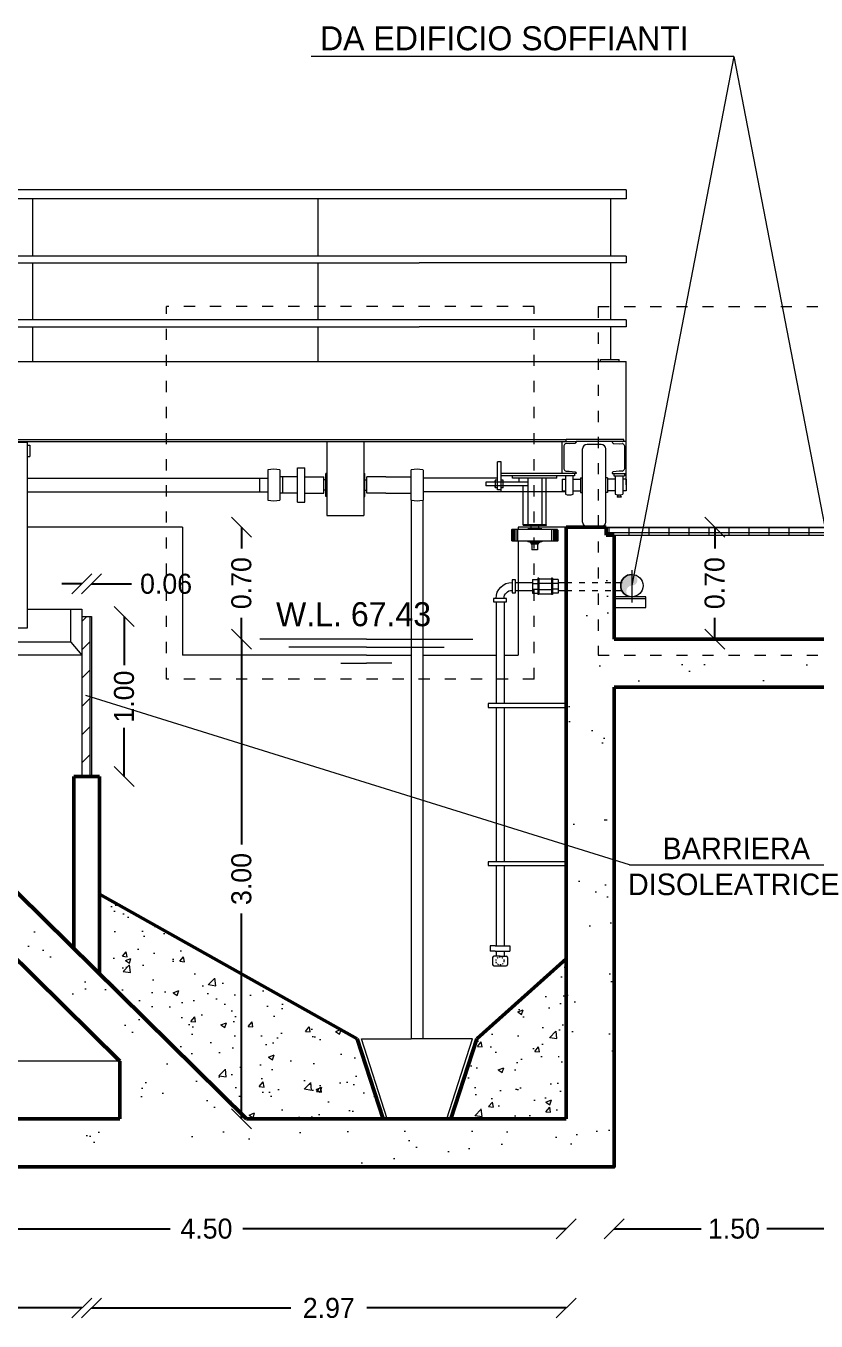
# Model space of a CAD drawing. Extents: x -2884 to -859, y 3232 to 5149.
# Drawn here: x -1382.2 to -1283.3, y 4513.1 to 4675.1 of the extents above; entities that cross this region are included whole.
import ezdxf
from ezdxf.enums import TextEntityAlignment as Align

# ---------------------------------------------------------------- set-up
doc = ezdxf.new("R2010")
doc.units = 0
doc.header["$MEASUREMENT"] = 0
doc.linetypes.add('DGN Style 2', pattern=[442.02713, 265.216278, -176.810852])
doc.linetypes.add('DGN Style 5', pattern=[326.356891, 139.867239, -186.489652])
doc.layers.get('0').update_dxf_attribs({"linetype": 'CONTINUOUS', "lineweight": 15})
doc.layers.get('DEFPOINTS').update_dxf_attribs({"linetype": 'CONTINUOUS', "lineweight": 15})
for name, color, linetype, lineweight in [('Carroponte', 7, 'CONTINUOUS', 15), ('Muratura', 7, 'CONTINUOUS', 15), ('Paratoie', 7, 'CONTINUOUS', 15), ('Quote e scritte', 252, 'CONTINUOUS', 15), ('Tubazioni', 130, 'CONTINUOUS', 15), ('Tubazioni nascoste', 4, 'DGN Style 2', 15)]:
    doc.layers.add(name, color=color, linetype=linetype, lineweight=lineweight)
doc.layers.add('Level 1', color=7, linetype='CONTINUOUS')
doc.styles.add('Style-ENGINEERING', font='ENGINEERING.shx')
doc.dimstyles.new('SASA$0', dxfattribs={"dimtxt": 0.1, "dimasz": 0.1, "dimexe": 0.18, "dimexo": 0.0625, "dimgap": 0.1, "dimtad": 0, "dimzin": 0, "dimdsep": 46, "dimtxsty": 'Standard', "dimblk1": 'OBLIQUE', "dimblk2": 'OBLIQUE', "dimsah": 1, "dimcen": 0.09, "dimse1": 1, "dimse2": 1, "dimadec": 0, "dimazin": 0, "dimtfac": 1, "dimtdec": 4, "dimtofl": 0, "dimtmove": 0, "dimatfit": 3, "dimldrblk": 'OBLIQUE', "dimfxl": 1, "dimtolj": 1, "dimtzin": 0, "dimarcsym": 0})

# ---------------------------------------------------------------- blocks, each defined once
blk = doc.blocks.new('O1')
at = {"layer": 'Level 1', "linetype": 'Continuous', "lineweight": 0, "extrusion": (0, 0, -1)}
blk.add_hatch(color=7, dxfattribs=at).paths.add_polyline_path([(0, -5, 1), (0, 0, -1), (0, 5, -1)])
at = {"layer": 'Level 1', "color": 7, "linetype": 'Continuous', "lineweight": 0}
blk.add_arc((0, 0), 5, 90, 270, dxfattribs=at)
blk = doc.blocks.new('_OBLIQUE')
at = {"color": 0, "linetype": 'ByBlock'}
blk.add_line((-0.5, -0.5), (0.5, 0.5), dxfattribs=at)
blk = doc.blocks.new('*D51')
at = {"layer": 'DEFPOINTS', "color": 0, "linetype": 'Continuous', "transparency": 16777216}
for p in [(-1274.19, 4598.37), (-1355.25, 4538.37), (-1271.57, 4538.37)]:
    blk.add_point(p, dxfattribs=at)
at = {"layer": 'Quote e scritte', "color": 0, "linetype": 'Continuous', "lineweight": -2, "transparency": 16777216}
for p, q in [((-1355.25, 4598.37), (-1355.25, 4572.7)), ((-1355.25, 4538.37), (-1355.25, 4564.04))]:
    blk.add_line(p, q, dxfattribs=at)
at = {"layer": 'Quote e scritte', "color": 0, "linetype": 'Continuous', "lineweight": -2, "transparency": 16777216, "xscale": 2.5, "yscale": 2.5, "zscale": 2.5}
for p, rotation in [((-1355.25, 4598.37), 90), ((-1355.25, 4538.37), 270)]:
    blk.add_blockref('_OBLIQUE', p, dxfattribs=dict(at, rotation=rotation))
at = {"layer": 'Quote e scritte', "color": 0, "linetype": 'Continuous', "transparency": 16777216, "insert": (-1355.25, 4568.37), "char_height": 2.5, "attachment_point": 5, "rotation": 90}
blk.add_mtext('\\A1;3.00', dxfattribs=at)
blk = doc.blocks.new('*D52')
at = {"layer": 'DEFPOINTS', "color": 0, "linetype": 'Continuous', "transparency": 16777216}
for p in [(-1355.25, 4612.37), (-1299.19, 4612.37), (-1300.86, 4598.37)]:
    blk.add_point(p, dxfattribs=at)
at = {"layer": 'Quote e scritte', "color": 0, "linetype": 'Continuous', "lineweight": -2, "transparency": 16777216}
for p, q in [((-1355.25, 4612.37), (-1355.25, 4609.7)), ((-1355.25, 4598.37), (-1355.25, 4601.04))]:
    blk.add_line(p, q, dxfattribs=at)
at = {"layer": 'Quote e scritte', "color": 0, "linetype": 'Continuous', "lineweight": -2, "transparency": 16777216, "xscale": 2.5, "yscale": 2.5, "zscale": 2.5}
for p, rotation in [((-1355.25, 4612.37), 90), ((-1355.25, 4598.37), 270)]:
    blk.add_blockref('_OBLIQUE', p, dxfattribs=dict(at, rotation=rotation))
at = {"layer": 'Quote e scritte', "color": 0, "linetype": 'Continuous', "transparency": 16777216, "insert": (-1355.25, 4605.37), "char_height": 2.5, "attachment_point": 5, "rotation": 90}
blk.add_mtext('\\A1;0.70', dxfattribs=at)
blk = doc.blocks.new('*D53')
at = {"layer": 'DEFPOINTS', "color": 0, "linetype": 'Continuous', "transparency": 16777216}
for p in [(-1374.01, 4601.18), (-1374.01, 4581.18), (-1369.93, 4581.18)]:
    blk.add_point(p, dxfattribs=at)
at = {"layer": 'Quote e scritte', "color": 0, "linetype": 'Continuous', "lineweight": -2, "transparency": 16777216}
for p, q in [((-1369.93, 4601.18), (-1369.93, 4595.1)), ((-1369.93, 4581.18), (-1369.93, 4587.27))]:
    blk.add_line(p, q, dxfattribs=at)
at = {"layer": 'Quote e scritte', "color": 0, "linetype": 'Continuous', "lineweight": -2, "transparency": 16777216, "xscale": 2.5, "yscale": 2.5, "zscale": 2.5}
for p, rotation in [((-1369.93, 4601.18), 90), ((-1369.93, 4581.18), 270)]:
    blk.add_blockref('_OBLIQUE', p, dxfattribs=dict(at, rotation=rotation))
at = {"layer": 'Quote e scritte', "color": 0, "linetype": 'Continuous', "transparency": 16777216, "insert": (-1369.93, 4591.18), "char_height": 2.5, "attachment_point": 5, "rotation": 90}
blk.add_mtext('\\A1;1.00', dxfattribs=at)
blk = doc.blocks.new('*D54')
at = {"layer": 'DEFPOINTS', "color": 0, "linetype": 'Continuous', "transparency": 16777216}
for p in [(-1404.63, 4612.37), (-1314.63, 4612.37), (-1314.63, 4524.63)]:
    blk.add_point(p, dxfattribs=at)
at = {"layer": 'Quote e scritte', "color": 0, "linetype": 'Continuous', "lineweight": -2, "transparency": 16777216}
for p, q in [((-1404.63, 4524.63), (-1364.17, 4524.63)), ((-1314.63, 4524.63), (-1355.08, 4524.63))]:
    blk.add_line(p, q, dxfattribs=at)
at = {"layer": 'Quote e scritte', "color": 0, "linetype": 'Continuous', "lineweight": -2, "transparency": 16777216, "xscale": 2.5, "yscale": 2.5, "zscale": 2.5, "rotation": 180}
blk.add_blockref('_OBLIQUE', (-1404.63, 4524.63), dxfattribs=at)
at = {"layer": 'Quote e scritte', "color": 0, "linetype": 'Continuous', "lineweight": -2, "transparency": 16777216, "xscale": 2.5, "yscale": 2.5, "zscale": 2.5}
blk.add_blockref('_OBLIQUE', (-1314.63, 4524.63), dxfattribs=at)
at = {"layer": 'Quote e scritte', "color": 0, "linetype": 'Continuous', "transparency": 16777216, "insert": (-1359.63, 4524.63), "char_height": 2.5, "attachment_point": 5}
blk.add_mtext('\\A1;4.50', dxfattribs=at)
blk = doc.blocks.new('*D55')
at = {"layer": 'DEFPOINTS', "color": 0, "linetype": 'Continuous', "transparency": 16777216}
for p in [(-1374.01, 4601.18), (-1314.63, 4598.37), (-1314.63, 4514.72)]:
    blk.add_point(p, dxfattribs=at)
at = {"layer": 'Quote e scritte', "color": 0, "linetype": 'Continuous', "lineweight": -2, "transparency": 16777216}
for p, q in [((-1374.01, 4514.72), (-1349.07, 4514.72)), ((-1314.63, 4514.72), (-1339.57, 4514.72))]:
    blk.add_line(p, q, dxfattribs=at)
at = {"layer": 'Quote e scritte', "color": 0, "linetype": 'Continuous', "lineweight": -2, "transparency": 16777216, "xscale": 2.5, "yscale": 2.5, "zscale": 2.5, "rotation": 180}
blk.add_blockref('_OBLIQUE', (-1374.01, 4514.72), dxfattribs=at)
at = {"layer": 'Quote e scritte', "color": 0, "linetype": 'Continuous', "lineweight": -2, "transparency": 16777216, "xscale": 2.5, "yscale": 2.5, "zscale": 2.5}
blk.add_blockref('_OBLIQUE', (-1314.63, 4514.72), dxfattribs=at)
at = {"layer": 'Quote e scritte', "color": 0, "linetype": 'Continuous', "transparency": 16777216, "insert": (-1344.32, 4514.72), "char_height": 2.5, "attachment_point": 5}
blk.add_mtext('\\A1;2.97', dxfattribs=at)
blk = doc.blocks.new('*D56')
at = {"layer": 'DEFPOINTS', "color": 0, "linetype": 'Continuous', "transparency": 16777216}
for p in [(-1375.21, 4601.18), (-1404.63, 4598.37), (-1404.63, 4514.72)]:
    blk.add_point(p, dxfattribs=at)
at = {"layer": 'Quote e scritte', "color": 0, "linetype": 'Continuous', "lineweight": -2, "transparency": 16777216}
for p, q in [((-1404.63, 4514.72), (-1394.25, 4514.72)), ((-1375.21, 4514.72), (-1385.59, 4514.72))]:
    blk.add_line(p, q, dxfattribs=at)
at = {"layer": 'Quote e scritte', "color": 0, "linetype": 'Continuous', "lineweight": -2, "transparency": 16777216, "xscale": 2.5, "yscale": 2.5, "zscale": 2.5, "rotation": 180}
blk.add_blockref('_OBLIQUE', (-1404.63, 4514.72), dxfattribs=at)
at = {"layer": 'Quote e scritte', "color": 0, "linetype": 'Continuous', "lineweight": -2, "transparency": 16777216, "xscale": 2.5, "yscale": 2.5, "zscale": 2.5}
blk.add_blockref('_OBLIQUE', (-1375.21, 4514.72), dxfattribs=at)
at = {"layer": 'Quote e scritte', "color": 0, "linetype": 'Continuous', "transparency": 16777216, "insert": (-1389.92, 4514.72), "char_height": 2.5, "attachment_point": 5}
blk.add_mtext('\\A1;1.47', dxfattribs=at)
blk = doc.blocks.new('*D57')
at = {"layer": 'DEFPOINTS', "color": 0, "linetype": 'Continuous', "transparency": 16777216}
for p in [(-1374.01, 4605.28), (-1375.21, 4601.18), (-1374.01, 4601.18)]:
    blk.add_point(p, dxfattribs=at)
at = {"layer": 'Quote e scritte', "color": 0, "linetype": 'Continuous', "lineweight": -2, "transparency": 16777216}
for p, q in [((-1375.21, 4605.28), (-1377.71, 4605.28)), ((-1374.01, 4605.28), (-1369.01, 4605.28))]:
    blk.add_line(p, q, dxfattribs=at)
at = {"layer": 'Quote e scritte', "color": 0, "linetype": 'Continuous', "lineweight": -2, "transparency": 16777216, "xscale": 2.5, "yscale": 2.5, "zscale": 2.5}
blk.add_blockref('_OBLIQUE', (-1375.21, 4605.28), dxfattribs=at)
at = {"layer": 'Quote e scritte', "color": 0, "linetype": 'Continuous', "lineweight": -2, "transparency": 16777216, "xscale": 2.5, "yscale": 2.5, "zscale": 2.5, "rotation": 180}
blk.add_blockref('_OBLIQUE', (-1374.01, 4605.28), dxfattribs=at)
at = {"layer": 'Quote e scritte', "color": 0, "linetype": 'Continuous', "transparency": 16777216, "insert": (-1364.68, 4605.28), "char_height": 2.5, "attachment_point": 5}
blk.add_mtext('\\A1;0.06', dxfattribs=at)
blk = doc.blocks.new('*D58')
at = {"layer": 'DEFPOINTS', "color": 0, "linetype": 'Continuous', "transparency": 16777216}
for p in [(-1309.63, 4612.37), (-1308.63, 4598.37), (-1296.04, 4598.37)]:
    blk.add_point(p, dxfattribs=at)
at = {"layer": 'Quote e scritte', "color": 0, "linetype": 'Continuous', "lineweight": -2, "transparency": 16777216}
for p, q in [((-1296.04, 4612.37), (-1296.04, 4609.7)), ((-1296.04, 4598.37), (-1296.04, 4601.04))]:
    blk.add_line(p, q, dxfattribs=at)
at = {"layer": 'Quote e scritte', "color": 0, "linetype": 'Continuous', "lineweight": -2, "transparency": 16777216, "xscale": 2.5, "yscale": 2.5, "zscale": 2.5}
for p, rotation in [((-1296.04, 4612.37), 90), ((-1296.04, 4598.37), 270)]:
    blk.add_blockref('_OBLIQUE', p, dxfattribs=dict(at, rotation=rotation))
at = {"layer": 'Quote e scritte', "color": 0, "linetype": 'Continuous', "transparency": 16777216, "insert": (-1296.04, 4605.37), "char_height": 2.5, "attachment_point": 5, "rotation": 90}
blk.add_mtext('\\A1;0.70', dxfattribs=at)
blk = doc.blocks.new('*D60')
at = {"layer": 'DEFPOINTS', "color": 0, "linetype": 'Continuous', "transparency": 16777216}
for p in [(-1308.63, 4532.37), (-1278.63, 4532.37), (-1278.63, 4524.63)]:
    blk.add_point(p, dxfattribs=at)
at = {"layer": 'Quote e scritte', "color": 0, "linetype": 'Continuous', "lineweight": -2, "transparency": 16777216}
for p, q in [((-1308.63, 4524.63), (-1297.75, 4524.63)), ((-1278.63, 4524.63), (-1289.5, 4524.63))]:
    blk.add_line(p, q, dxfattribs=at)
at = {"layer": 'Quote e scritte', "color": 0, "linetype": 'Continuous', "lineweight": -2, "transparency": 16777216, "xscale": 2.5, "yscale": 2.5, "zscale": 2.5, "rotation": 180}
blk.add_blockref('_OBLIQUE', (-1308.63, 4524.63), dxfattribs=at)
at = {"layer": 'Quote e scritte', "color": 0, "linetype": 'Continuous', "lineweight": -2, "transparency": 16777216, "xscale": 2.5, "yscale": 2.5, "zscale": 2.5}
blk.add_blockref('_OBLIQUE', (-1278.63, 4524.63), dxfattribs=at)
at = {"layer": 'Quote e scritte', "color": 0, "linetype": 'Continuous', "transparency": 16777216, "insert": (-1293.63, 4524.63), "char_height": 2.5, "attachment_point": 5}
blk.add_mtext('\\A1;1.50', dxfattribs=at)

msp = doc.modelspace()

# ---------------------------------------------------------------- hatches: boundary and pattern name
at = {"layer": 'Muratura', "linetype": 'Continuous'}
h = msp.add_hatch(dxfattribs=at)
h.set_pattern_fill('AR-SAND', color=256, scale=5)
h.set_pattern_definition([(37.5, (36063.271, -61110.163), (-0.3149668, 9.63411885), [0, -7.6, 0, -8.5, 0, -8.125]), (7.5, (36063.271, -61110.163), (8.8488835, 14.1107303), [0, -4.1, 0, -6.85, 0, -2.625]), (327.5, (36057.121, -61110.163), (15.5707093, 0.0282953), [0, -2.5, 0, -9, 0, -11.75]), (317.5, (36057.121, -61110.163), (15.030633, 4.3883778), [0, -1.25, 0, -5.9, 0, -6.75])])
h.paths.add_polyline_path([(-1410.625, 4606.369), (-1410.625, 4598.369), (-1410.625, 4585.191), (-1410.625, 4532.369), (-1357.087, 4532.369), (-1308.625, 4532.369), (-1308.625, 4592.369), (-1293.728, 4592.369), (-1278.625, 4592.369), (-1278.625, 4532.369), (-1230.164, 4532.369), (-1176.625, 4532.369), (-1176.625, 4585.191), (-1176.625, 4598.369), (-1176.625, 4606.369), (-1146.625, 4606.369), (-1146.625, 4612.369), (-1182.625, 4612.369), (-1182.625, 4598.369), (-1182.625, 4587.7), (-1232.625, 4538.369), (-1272.625, 4538.369), (-1272.625, 4598.369), (-1272.625, 4604.369), (-1278.625, 4604.369), (-1278.625, 4598.369), (-1293.728, 4598.369), (-1308.625, 4598.369), (-1308.625, 4604.369), (-1314.625, 4604.369), (-1314.625, 4598.369), (-1314.625, 4538.369), (-1354.625, 4538.369), (-1404.625, 4587.7), (-1404.625, 4598.369), (-1404.625, 4612.369), (-1440.625, 4612.369), (-1440.625, 4606.369)])
h.paths.add_polyline_path([(-1404.625, 4579.271), (-1370.485, 4545.587), (-1370.485, 4538.369), (-1404.625, 4538.369)], flags=16)
h.paths.add_polyline_path([(-1216.766, 4545.587), (-1182.625, 4579.271), (-1182.625, 4538.369), (-1216.766, 4538.369)], flags=16)
h.paths.add_polyline_path([(-1314.625, 4605.569), (-1308.625, 4605.569), (-1308.625, 4611.369), (-1309.625, 4611.369), (-1309.625, 4612.369), (-1314.625, 4612.369)], flags=17)
h.paths.add_polyline_path([(-1272.625, 4612.369), (-1278.625, 4612.369), (-1278.625, 4605.569), (-1272.625, 4605.569)], flags=17)
h = msp.add_hatch(dxfattribs=at)
h.set_pattern_fill('GRATE', color=256, scale=20)
h.set_pattern_definition([(0, (36063.2713, -61110.1628), (0, 0.625), []), (90, (36063.2713, -61110.1628), (-2.5, 2e-16), [])])
h.paths.add_polyline_path([(-1277.625, 4612.369), (-1309.625, 4612.369), (-1309.625, 4611.369), (-1308.625, 4611.369), (-1278.625, 4611.369), (-1277.625, 4611.369)])
h = msp.add_hatch(dxfattribs=at)
h.set_pattern_fill('ANSI31', color=256, scale=20)
h.set_pattern_definition([(45, (36063.2713, -61110.1628), (-1.76776695, 1.76776695), [])])
h.paths.add_polyline_path([(-1374.212, 4601.184), (-1375.212, 4601.184), (-1375.212, 4581.184), (-1374.212, 4581.184)])
h.paths.add_polyline_path([(-1212.038, 4601.184), (-1213.038, 4601.184), (-1213.038, 4581.184), (-1212.038, 4581.184)])
h = msp.add_hatch(dxfattribs=at)
h.set_pattern_fill('AR-CONC', color=256)
h.set_pattern_definition([(50, (36063.271, -61110.163), (7.17260183, -0.62752135), [0.75, -8.25]), (355, (36063.271, -61110.163), (-1.38751334, 7.52192134), [0.6, -6.6]), (100.451444, (36063.869, -61110.215), (5.78508847, 6.8943999), [0.6374019, -7.0114211]), (46.1842, (36063.271, -61108.163), (10.6724133, -1.6551928), [1.125, -12.375]), (96.635635, (36064.161, -61108.301), (9.3466195, 9.741186), [0.9561034, -10.5171376]), (351.184164, (36063.271, -61108.163), (9.3466195, 9.741186), [0.9, -9.9]), (21, (36064.271, -61108.663), (5.9690705, -4.0261889), [0.75, -8.25]), (326, (36064.271, -61108.663), (2.4331533, 7.25150045), [0.6, -6.6]), (71.451445, (36064.769, -61108.998), (8.40222377, 3.2253115), [0.6374019, -7.0114211]), (37.5, (36063.2713, -61110.1628), (0.12159855, 3.32893854), [0, -6.52, 0, -6.7, 0, -6.625]), (7.5, (36063.2713, -61110.163), (2.63069537, 3.94411712), [0, -3.82, 0, -6.37, 0, -2.525]), (327.5, (36061.0413, -61110.1628), (5.33822436, -0.22554872), [0, -2.5, 0, -7.8, 0, -10.35]), (317.5, (36060.0413, -61110.163), (5.8318617, 1.00104982), [0, -3.25, 0, -5.18, 0, -7.35])])
h.paths.add_polyline_path([(-1354.625, 4538.369), (-1337.529, 4538.369), (-1340.752, 4548.369), (-1373.012, 4566.471), (-1373.012, 4556.51)])
h.paths.add_polyline_path([(-1314.625, 4558.369), (-1325.814, 4548.369), (-1329.036, 4538.369), (-1314.625, 4538.369)])
h.paths.add_polyline_path([(-1272.625, 4538.369), (-1258.215, 4538.369), (-1261.437, 4548.369), (-1272.625, 4558.369)])
h.paths.add_polyline_path([(-1246.499, 4548.369), (-1249.721, 4538.369), (-1232.625, 4538.369), (-1214.238, 4556.51), (-1214.238, 4566.471)])

# ---------------------------------------------------------------- linework, layer by layer
at = {"layer": 'Carroponte'}
for p, q in [((-1307.121, 4654.572), (-1410.365, 4654.572)), ((-1307.121, 4654.572), (-1307.121, 4653.411)), ((-1307.121, 4653.411), (-1410.365, 4653.411)), ((-1381.335, 4646.281), (-1381.335, 4653.411)), ((-1345.661, 4646.281), (-1345.661, 4653.411)), ((-1309.037, 4646.281), (-1309.037, 4653.411)), ((-1333.032, 4646.281), (-1410.365, 4646.281)), ((-1307.121, 4646.281), (-1333.502, 4646.281)), ((-1307.121, 4646.281), (-1307.121, 4645.411)), ((-1410.365, 4645.411), (-1333.032, 4645.411)), ((-1381.335, 4643.251), (-1381.335, 4645.411)), ((-1345.661, 4643.251), (-1345.661, 4645.411)), ((-1309.037, 4643.251), (-1309.037, 4645.411)), ((-1381.335, 4638.281), (-1381.335, 4643.251)), ((-1345.661, 4638.281), (-1345.661, 4643.251)), ((-1309.037, 4638.281), (-1309.037, 4643.251)), ((-1333.032, 4638.281), (-1410.365, 4638.281)), ((-1410.365, 4637.411), (-1333.032, 4637.411)), ((-1381.335, 4633.091), (-1381.335, 4637.411)), ((-1345.661, 4633.091), (-1345.661, 4637.411)), ((-1307.121, 4638.281), (-1333.502, 4638.281)), ((-1309.037, 4633.323), (-1309.037, 4637.411)), ((-1307.121, 4638.281), (-1307.121, 4637.411)), ((-1411.381, 4633.091), (-1330.465, 4633.091)), ((-1330.465, 4633.091), (-1307.121, 4633.091)), ((-1310.314, 4633.323), (-1307.992, 4633.323)), ((-1310.314, 4633.091), (-1310.314, 4633.323)), ((-1307.992, 4633.091), (-1307.992, 4633.323)), ((-1307.121, 4617.648), (-1307.121, 4633.091)), ((-1314.61, 4623.309), (-1411.381, 4623.309)), ((-1401.83, 4623.077), (-1314.785, 4623.077)), ((-1382.005, 4622.96), (-1383.312, 4622.96)), ((-1382.005, 4599.772), (-1382.005, 4622.96)), ((-1344.574, 4623.077), (-1344.574, 4613.817)), ((-1339.93, 4623.077), (-1339.93, 4613.817)), ((-1307.412, 4623.338), (-1314.61, 4623.338)), ((-1314.61, 4623.077), (-1314.61, 4623.338)), ((-1308.863, 4623.077), (-1313.362, 4623.077)), ((-1307.412, 4623.077), (-1307.412, 4623.338)), ((-1382.005, 4622.641), (-1381.715, 4622.641)), ((-1382.005, 4621.19), (-1381.715, 4621.19)), ((-1381.715, 4622.641), (-1381.715, 4621.19)), ((-1312.578, 4613.004), (-1312.578, 4622.148)), ((-1310.256, 4622.728), (-1311.998, 4622.728)), ((-1309.676, 4613.004), (-1309.676, 4622.148)), ((-1348.232, 4615.5), (-1348.232, 4619.796)), ((-1348.232, 4619.796), (-1347.303, 4619.796)), ((-1347.303, 4615.5), (-1347.303, 4619.796)), ((-1323.203, 4617.039), (-1323.203, 4620.522)), ((-1322.767, 4620.522), (-1323.203, 4620.522)), ((-1322.767, 4616.778), (-1322.767, 4620.522)), ((-1382.005, 4618.519), (-1351.947, 4618.519)), ((-1352.934, 4616.778), (-1352.934, 4618.519)), ((-1351.947, 4619.535), (-1351.947, 4615.762)), ((-1350.467, 4619.535), (-1350.467, 4615.762)), ((-1348.232, 4618.664), (-1350.467, 4618.664)), ((-1350.06, 4616.632), (-1350.06, 4618.664)), ((-1347.303, 4618.664), (-1344.951, 4618.664)), ((-1344.951, 4616.632), (-1344.951, 4618.664)), ((-1344.69, 4618.287), (-1344.951, 4618.287)), ((-1344.951, 4616.981), (-1344.951, 4618.287)), ((-1344.69, 4616.197), (-1344.69, 4619.1)), ((-1344.574, 4619.1), (-1344.69, 4619.1)), ((-1339.93, 4619.1), (-1339.814, 4619.1)), ((-1339.814, 4616.197), (-1339.814, 4619.1)), ((-1339.814, 4618.287), (-1339.552, 4618.287)), ((-1337.201, 4618.664), (-1339.552, 4618.664)), ((-1339.552, 4616.632), (-1339.552, 4618.664)), ((-1339.552, 4616.981), (-1339.552, 4618.287)), ((-1337.201, 4618.664), (-1334.037, 4618.664)), ((-1334.037, 4619.535), (-1334.037, 4615.762)), ((-1332.528, 4619.535), (-1332.528, 4615.762)), ((-1331.947, 4618.519), (-1332.528, 4618.519)), ((-1323.203, 4618.519), (-1331.947, 4618.519)), ((-1319.429, 4617.997), (-1324.654, 4617.997)), ((-1323.203, 4618.229), (-1323.493, 4618.229)), ((-1315.104, 4619.071), (-1322.767, 4619.071)), ((-1320.938, 4618.78), (-1322.767, 4618.78)), ((-1322.506, 4618.229), (-1322.767, 4618.229)), ((-1321.316, 4618.49), (-1321.316, 4618.78)), ((-1315.801, 4618.49), (-1321.316, 4618.49)), ((-1314.726, 4618.78), (-1320.938, 4618.78)), ((-1320.532, 4618.49), (-1320.532, 4617.997)), ((-1319.429, 4618.49), (-1319.429, 4612.668)), ((-1317.687, 4618.49), (-1317.687, 4612.668)), ((-1317.107, 4612.668), (-1317.107, 4618.49)), ((-1315.801, 4618.49), (-1315.801, 4618.78)), ((-1315.104, 4618.374), (-1315.104, 4616.923)), ((-1315.104, 4618.374), (-1314.726, 4618.374)), ((-1313.565, 4618.81), (-1314.726, 4618.81)), ((-1314.726, 4618.81), (-1314.726, 4616.487)), ((-1313.769, 4618.81), (-1313.769, 4616.487)), ((-1313.769, 4618.374), (-1312.811, 4618.374)), ((-1313.565, 4619.071), (-1313.565, 4618.81)), ((-1312.811, 4618.548), (-1312.578, 4618.548)), ((-1312.811, 4618.548), (-1312.811, 4616.72)), ((-1309.443, 4618.548), (-1309.676, 4618.548)), ((-1309.443, 4618.548), (-1309.443, 4616.72)), ((-1308.486, 4618.374), (-1309.443, 4618.374)), ((-1308.66, 4619.071), (-1308.66, 4618.81)), ((-1308.66, 4618.81), (-1307.324, 4618.81)), ((-1308.486, 4618.81), (-1308.486, 4616.487)), ((-1307.528, 4618.81), (-1307.528, 4616.487)), ((-1307.121, 4618.374), (-1307.528, 4618.374)), ((-1307.324, 4619.071), (-1307.324, 4618.81)), ((-1307.121, 4618.374), (-1307.121, 4616.923)), ((-1382.005, 4616.778), (-1351.947, 4616.778)), ((-1348.232, 4616.632), (-1350.467, 4616.632)), ((-1347.303, 4616.632), (-1344.951, 4616.632)), ((-1344.69, 4616.981), (-1344.951, 4616.981)), ((-1339.814, 4616.981), (-1339.552, 4616.981)), ((-1337.201, 4616.632), (-1339.552, 4616.632)), ((-1337.201, 4616.632), (-1334.037, 4616.632)), ((-1331.947, 4616.778), (-1332.528, 4616.778)), ((-1321.461, 4616.778), (-1331.947, 4616.778)), ((-1319.429, 4617.532), (-1324.654, 4617.532)), ((-1323.203, 4617.3), (-1323.493, 4617.3)), ((-1322.767, 4617.039), (-1323.203, 4617.039)), ((-1322.506, 4617.3), (-1322.767, 4617.3)), ((-1314.726, 4616.778), (-1322.767, 4616.778)), ((-1320.01, 4612.668), (-1320.01, 4617.532)), ((-1315.104, 4616.923), (-1314.726, 4616.923)), ((-1313.769, 4616.923), (-1312.811, 4616.923)), ((-1312.811, 4616.72), (-1312.578, 4616.72)), ((-1309.443, 4616.72), (-1309.676, 4616.72)), ((-1308.486, 4616.923), (-1309.443, 4616.923)), ((-1308.137, 4616.4), (-1308.137, 4616.226)), ((-1307.847, 4616.4), (-1307.847, 4616.226)), ((-1307.121, 4616.923), (-1307.528, 4616.923)), ((-1348.232, 4615.5), (-1347.303, 4615.5)), ((-1344.574, 4616.197), (-1344.69, 4616.197)), ((-1339.93, 4616.197), (-1339.814, 4616.197)), ((-1308.224, 4616.226), (-1308.224, 4616.11)), ((-1308.137, 4616.226), (-1308.224, 4616.226)), ((-1307.76, 4616.11), (-1308.224, 4616.11)), ((-1307.847, 4616.226), (-1307.76, 4616.226)), ((-1307.76, 4616.226), (-1307.76, 4616.11)), ((-1344.574, 4613.817), (-1339.93, 4613.817)), ((-1321.461, 4612), (-1321.461, 4610.665)), ((-1315.713, 4612.058), (-1321.403, 4612.058)), ((-1321.374, 4612), (-1321.374, 4610.665)), ((-1321.258, 4612), (-1321.258, 4610.694)), ((-1321.113, 4612), (-1321.113, 4610.665)), ((-1320.938, 4612), (-1320.938, 4610.665)), ((-1320.706, 4612), (-1320.706, 4610.665)), ((-1320.01, 4612.668), (-1320.01, 4612.58)), ((-1317.107, 4612.668), (-1320.01, 4612.668)), ((-1317.107, 4612.58), (-1320.01, 4612.58)), ((-1317.687, 4612.145), (-1319.429, 4612.145)), ((-1319.429, 4612.145), (-1319.429, 4612.058)), ((-1319.023, 4612.58), (-1319.023, 4612.145)), ((-1318.094, 4612.58), (-1318.094, 4612.145)), ((-1317.687, 4612.145), (-1317.687, 4612.058)), ((-1317.107, 4612.668), (-1317.107, 4612.58)), ((-1316.439, 4612), (-1316.439, 4610.665)), ((-1316.207, 4612), (-1316.207, 4610.665)), ((-1316.033, 4612), (-1316.033, 4610.665)), ((-1315.859, 4612), (-1315.859, 4610.694)), ((-1315.771, 4612), (-1315.771, 4610.665)), ((-1315.655, 4612), (-1315.655, 4610.665)), ((-1311.99, 4612.433), (-1310.248, 4612.433)), ((-1315.713, 4610.607), (-1321.403, 4610.607)), ((-1319.429, 4610.607), (-1319.429, 4610.519)), ((-1317.687, 4610.519), (-1319.429, 4610.519)), ((-1319.139, 4610.519), (-1319.139, 4610.403)), ((-1317.978, 4610.403), (-1319.139, 4610.403)), ((-1318.994, 4610.403), (-1318.994, 4610.258)), ((-1318.123, 4610.258), (-1318.994, 4610.258)), ((-1318.936, 4610.258), (-1318.936, 4609.533)), ((-1318.21, 4610.258), (-1318.21, 4609.533)), ((-1318.123, 4610.403), (-1318.123, 4610.258)), ((-1317.978, 4610.519), (-1317.978, 4610.403)), ((-1317.687, 4610.607), (-1317.687, 4610.519)), ((-1318.21, 4609.533), (-1318.936, 4609.533)), ((-1382.005, 4602.121), (-1375.212, 4602.121)), ((-1376.605, 4597.999), (-1376.605, 4602.121)), ((-1375.212, 4602.121), (-1375.212, 4596.345)), ((-1383.312, 4599.772), (-1382.005, 4599.772)), ((-1376.605, 4597.999), (-1389.919, 4597.999)), ((-1376.605, 4597.999), (-1375.212, 4596.345)), ((-1375.212, 4597.184), (-1375.212, 4591.407)), ((-1375.212, 4596.345), (-1389.919, 4596.345)), ((-1337.004, 4538.369), (-1340.226, 4548.369)), ((-1332.542, 4548.369), (-1334.023, 4548.369)), ((-1329.561, 4538.369), (-1326.339, 4548.369))]:
    msp.add_line(p, q, dxfattribs=at)
at = {"layer": 'Carroponte', "linetype": 'Continuous'}
for p, q in [((-1307.121, 4645.411), (-1333.032, 4645.411)), ((-1307.121, 4637.411), (-1333.032, 4637.411)), ((-1334.023, 4615.787), (-1334.023, 4548.369)), ((-1332.542, 4615.751), (-1332.542, 4548.369)), ((-1340.226, 4548.369), (-1334.023, 4548.369)), ((-1326.339, 4548.369), (-1332.542, 4548.369)), ((-1337.004, 4538.369), (-1329.561, 4538.369))]:
    msp.add_line(p, q, dxfattribs=at)
at = {"layer": 'Carroponte', "ltscale": 0.0081}
msp.add_line((-1324.654, 4617.997), (-1324.654, 4617.532), dxfattribs=at)
at = {"layer": 'Carroponte', "flags": 128}
for points in [[(-1314.901, 4621.103), (-1314.901, 4619.68), (-1314.907, 4619.683, 0.3909716), (-1314.64, 4619.394), (-1314.639, 4619.39), (-1314.233, 4619.361), (-1313.507, 4619.303), (-1313.502, 4619.303, -0.3909716), (-1313.368, 4619.158), (-1313.362, 4619.158), (-1313.362, 4619.071), (-1315.104, 4619.071), (-1315.104, 4623.077), (-1313.362, 4623.077), (-1313.362, 4622.989), (-1313.368, 4623, -0.3909716), (-1313.502, 4622.855), (-1313.507, 4622.844), (-1314.233, 4622.786), (-1314.639, 4622.815), (-1314.64, 4622.813, 0.3909716), (-1314.907, 4622.524), (-1314.901, 4622.525)], [(-1307.324, 4621.103), (-1307.324, 4619.68), (-1307.331, 4619.683, -0.3909716), (-1307.598, 4619.394), (-1307.586, 4619.39), (-1307.992, 4619.361), (-1308.747, 4619.303), (-1308.736, 4619.303, 0.3909716), (-1308.869, 4619.158), (-1308.863, 4619.158), (-1308.863, 4619.071), (-1307.121, 4619.071), (-1307.121, 4623.077), (-1308.863, 4623.077), (-1308.863, 4622.989), (-1308.869, 4623, 0.3909716), (-1308.736, 4622.855), (-1308.747, 4622.844), (-1307.992, 4622.786), (-1307.586, 4622.815), (-1307.598, 4622.813, -0.3909716), (-1307.331, 4622.524), (-1307.324, 4622.525)]]:
    msp.add_lwpolyline(points, format="xyb", close=True, dxfattribs=at)
at = {"layer": 'Carroponte'}
for centre, radius, start, end in [((-1311.998, 4622.148), 0.581, 90, 180), ((-1310.256, 4622.148), 0.581, 0, 90), ((-1351.204, 4616.429), 3.194, 76.59021, 103.40979), ((-1333.283, 4616.429), 3.194, 76.59021, 103.40979), ((-1323.015, 4618.109), 0.491, 165.8378, 193.18806), ((-1321.418, 4617.765), 2.088, 173.61538, 186.38462), ((-1322.981, 4618.109), 0.491, 346.81194, 14.1622), ((-1324.579, 4617.765), 2.088, 353.61538, 6.38462), ((-1323.015, 4617.421), 0.491, 166.81194, 194.1622), ((-1322.981, 4617.421), 0.491, 345.8378, 13.18806), ((-1314.239, 4617.987), 1.583, 252.32946, 287.67054), ((-1307.998, 4617.987), 1.583, 252.32946, 287.67054), ((-1351.204, 4618.858), 3.194, 256.59021, 283.40979), ((-1333.283, 4618.858), 3.194, 256.59021, 283.40979), ((-1321.416, 4612.007), 0.0581, 90, 180), ((-1315.727, 4612.007), 0.0581, 0, 90), ((-1311.99, 4613.013), 0.581, 180, 270), ((-1310.248, 4613.013), 0.581, 270, 0), ((-1315.727, 4610.672), 0.0581, 270, 0)]:
    msp.add_arc(centre, radius, start, end, dxfattribs=at)
for p in [(-1323.493, 4618.113), (-1323.493, 4617.416)]:
    msp.add_point(p, dxfattribs=at)
at = {"layer": 'Level 1', "color": 7, "linetype": 'Continuous', "lineweight": 0}
msp.add_line((-1339.621, 4596.369), (-1334.023, 4596.369), dxfattribs=at)
at = {"layer": 'Muratura', "linetype": 'Continuous'}
for p, q in [((-1362.625, 4612.369), (-1382.005, 4612.369)), ((-1362.625, 4612.369), (-1362.625, 4596.369)), ((-1314.625, 4612.369), (-1320.625, 4612.369)), ((-1320.625, 4612.369), (-1320.625, 4612.058)), ((-1309.625, 4612.369), (-1277.625, 4612.369)), ((-1320.625, 4610.607), (-1320.625, 4596.369)), ((-1308.625, 4611.369), (-1278.625, 4611.369)), ((-1375.212, 4601.184), (-1374.212, 4601.184)), ((-1375.212, 4601.184), (-1375.212, 4581.184)), ((-1374.212, 4601.184), (-1374.012, 4601.184)), ((-1374.212, 4601.184), (-1374.212, 4581.184)), ((-1374.012, 4601.184), (-1374.012, 4581.184)), ((-1339.621, 4596.369), (-1362.625, 4596.369)), ((-1332.542, 4596.369), (-1323.4, 4596.369)), ((-1322.4, 4596.369), (-1320.625, 4596.369))]:
    msp.add_line(p, q, dxfattribs=at)
at = {"layer": 'Muratura', "linetype": 'Continuous', "lineweight": 50}
for p, q in [((-1314.625, 4598.369), (-1314.625, 4612.369)), ((-1314.625, 4612.369), (-1309.625, 4612.369)), ((-1309.625, 4612.369), (-1309.625, 4611.369)), ((-1309.625, 4611.369), (-1308.625, 4611.369)), ((-1308.625, 4598.369), (-1308.625, 4611.369)), ((-1308.625, 4598.369), (-1293.728, 4598.369)), ((-1278.625, 4598.369), (-1293.728, 4598.369)), ((-1308.625, 4592.369), (-1293.728, 4592.369)), ((-1278.625, 4592.369), (-1293.728, 4592.369)), ((-1404.625, 4587.7), (-1354.625, 4538.369)), ((-1376.212, 4581.184), (-1373.012, 4581.184)), ((-1376.212, 4581.184), (-1376.212, 4559.667)), ((-1373.012, 4581.184), (-1373.012, 4556.51)), ((-1340.752, 4548.369), (-1373.012, 4566.471)), ((-1325.814, 4548.369), (-1314.625, 4558.369)), ((-1340.752, 4548.369), (-1337.529, 4538.369)), ((-1325.814, 4548.369), (-1329.036, 4538.369)), ((-1370.485, 4545.587), (-1370.485, 4538.369)), ((-1370.485, 4538.369), (-1404.625, 4538.369)), ((-1357.087, 4532.369), (-1410.625, 4532.369))]:
    msp.add_line(p, q, dxfattribs=at)
for points in [[(-1314.625, 4538.369), (-1314.625, 4598.369)], [(-1357.087, 4532.369), (-1308.625, 4532.369), (-1308.625, 4592.369)], [(-1398.962, 4573.683), (-1370.485, 4545.587)], [(-1354.625, 4538.369), (-1314.625, 4538.369)]]:
    msp.add_lwpolyline(points, dxfattribs=at)
at = {"layer": 'Paratoie', "linetype": 'DGN Style 5', "ltscale": 0.01}
for p, q in [((-1364.625, 4593.369), (-1364.625, 4639.969)), ((-1318.625, 4639.969), (-1364.625, 4639.969)), ((-1318.625, 4593.369), (-1318.625, 4639.969)), ((-1310.625, 4639.969), (-1310.625, 4596.369)), ((-1310.625, 4639.969), (-1276.625, 4639.969)), ((-1310.625, 4596.369), (-1276.625, 4596.369)), ((-1318.625, 4593.369), (-1364.625, 4593.369))]:
    msp.add_line(p, q, dxfattribs=at)
at = {"layer": 'Quote e scritte', "linetype": 'Continuous'}
for p, q in [((-1293.625, 4671.214), (-1346.512, 4671.214)), ((-1293.625, 4671.214), (-1306.4, 4605.057)), ((-1293.625, 4671.214), (-1280.851, 4605.057)), ((-1339.621, 4598.369), (-1352.957, 4598.369)), ((-1339.621, 4597.369), (-1349.338, 4597.369)), ((-1339.621, 4598.369), (-1326.284, 4598.369)), ((-1339.621, 4597.369), (-1329.903, 4597.369)), ((-1342.821, 4595.369), (-1339.621, 4595.369)), ((-1336.421, 4595.369), (-1339.621, 4595.369)), ((-1306.691, 4570.129), (-1374.721, 4591.323)), ((-1306.691, 4570.129), (-1280.693, 4570.129)), ((-1370.485, 4545.587), (-1391.49, 4545.587))]:
    msp.add_line(p, q, dxfattribs=at)
at = {"layer": 'Tubazioni'}
for p, q in [((-1306.4, 4606.984), (-1306.4, 4602.953)), ((-1320.98, 4605.469), (-1320.26, 4605.469)), ((-1320.26, 4605.469), (-1318.847, 4605.469)), ((-1318.847, 4605.809), (-1318.162, 4605.809)), ((-1318.847, 4605.809), (-1318.847, 4604.128)), ((-1318.82, 4605.317), (-1318.162, 4605.317)), ((-1318.037, 4605.98), (-1318.162, 4605.98)), ((-1318.162, 4605.98), (-1318.162, 4603.957)), ((-1318.099, 4605.98), (-1318.099, 4603.957)), ((-1318.037, 4605.98), (-1318.037, 4603.957)), ((-1318.037, 4605.918), (-1316.452, 4605.918)), ((-1318.037, 4605.379), (-1316.817, 4605.379)), ((-1316.817, 4605.379), (-1316.452, 4605.379)), ((-1316.452, 4605.98), (-1316.452, 4603.957)), ((-1316.327, 4605.98), (-1316.452, 4605.98)), ((-1316.39, 4605.98), (-1316.39, 4603.957)), ((-1316.327, 4605.98), (-1316.327, 4603.957)), ((-1315.642, 4605.809), (-1316.327, 4605.809)), ((-1315.669, 4605.317), (-1316.327, 4605.317)), ((-1315.642, 4605.809), (-1315.642, 4604.128)), ((-1315.642, 4605.469), (-1314.625, 4605.469)), ((-1308.625, 4605.469), (-1307.619, 4605.469)), ((-1320.98, 4604.469), (-1320.26, 4604.469)), ((-1320.26, 4604.469), (-1318.847, 4604.469)), ((-1318.847, 4604.128), (-1318.162, 4604.128)), ((-1318.82, 4604.621), (-1318.162, 4604.621)), ((-1318.037, 4603.957), (-1318.162, 4603.957)), ((-1318.037, 4604.59), (-1316.83, 4604.59)), ((-1318.037, 4604.019), (-1317.017, 4604.02)), ((-1317.017, 4604.019), (-1316.452, 4604.02)), ((-1316.83, 4604.59), (-1316.452, 4604.59)), ((-1316.327, 4603.957), (-1316.452, 4603.957)), ((-1315.669, 4604.621), (-1316.327, 4604.621)), ((-1315.642, 4604.128), (-1316.327, 4604.128)), ((-1315.642, 4604.469), (-1314.625, 4604.469)), ((-1308.625, 4604.469), (-1307.619, 4604.469)), ((-1304.669, 4603.425), (-1308.468, 4603.425)), ((-1323.4, 4596.076), (-1323.4, 4590.299)), ((-1322.4, 4596.076), (-1322.4, 4590.299)), ((-1323.4, 4589.819), (-1323.4, 4570.519)), ((-1322.4, 4589.819), (-1322.4, 4570.519)), ((-1323.4, 4570.039), (-1323.4, 4560.002)), ((-1322.4, 4570.039), (-1322.4, 4560.002))]:
    msp.add_line(p, q, dxfattribs=at)
at = {"layer": 'Tubazioni', "linetype": 'DGN Style 5', "ltscale": 0.005}
for p, q in [((-1314.625, 4605.469), (-1308.625, 4605.469)), ((-1314.625, 4604.469), (-1308.625, 4604.469))]:
    msp.add_line(p, q, dxfattribs=at)
at = {"layer": 'Tubazioni', "linetype": 'Continuous'}
for p, q in [((-1323.4, 4603.049), (-1323.4, 4596.076)), ((-1322.4, 4603.049), (-1322.4, 4596.076)), ((-1314.625, 4590.299), (-1324.381, 4590.299)), ((-1324.381, 4590.299), (-1324.381, 4589.819)), ((-1324.381, 4589.819), (-1314.625, 4589.819)), ((-1314.625, 4570.519), (-1324.381, 4570.519)), ((-1324.381, 4570.519), (-1324.381, 4570.039)), ((-1324.381, 4570.039), (-1314.625, 4570.039)), ((-1323.82, 4558.566), (-1323.82, 4557.716)), ((-1322.9, 4558.716), (-1323.67, 4558.716)), ((-1323.4, 4559.337), (-1323.4, 4558.716)), ((-1322.9, 4558.716), (-1322.13, 4558.716)), ((-1322.4, 4559.337), (-1322.4, 4558.716)), ((-1321.98, 4558.566), (-1321.98, 4557.716)), ((-1323.82, 4557.716), (-1323.82, 4557.666)), ((-1323.67, 4557.516), (-1322.13, 4557.516)), ((-1321.98, 4557.716), (-1321.98, 4557.666))]:
    msp.add_line(p, q, dxfattribs=at)
for points in [[(-1320.98, 4604.169), (-1320.98, 4605.769), (-1321.38, 4605.769), (-1321.38, 4604.169)], [(-1323.7, 4603.049), (-1322.1, 4603.049), (-1322.1, 4603.449), (-1323.7, 4603.449)]]:
    msp.add_lwpolyline(points, close=True, dxfattribs=at)
at = {"layer": 'Tubazioni', "flags": 128}
msp.add_lwpolyline([(-1304.669, 4603.648), (-1308.625, 4603.648), (-1308.625, 4602.306), (-1304.669, 4602.306)], close=True, dxfattribs=at)
at = {"layer": 'Tubazioni'}
msp.add_circle((-1306.4, 4605.057), 1.4, dxfattribs=at)
at = {"layer": 'Tubazioni', "linetype": 'DGN Style 5', "ltscale": 0.001}
msp.add_circle((-1322.9, 4558.116), 0.5, dxfattribs=at)
at = {"layer": 'Tubazioni', "extrusion": (0, 0, -1)}
for radius in [2.02, 1.02]:
    msp.add_arc((1321.38, 4603.449), radius, 0, 90, dxfattribs=at)
at = {"layer": 'Tubazioni', "linetype": 'Continuous'}
for centre, start, end in [((-1323.67, 4558.566), 90, 180), ((-1322.13, 4558.566), 0, 90), ((-1323.67, 4557.666), 180, 270), ((-1322.13, 4557.666), 270, 0)]:
    msp.add_arc(centre, 0.15, start, end, dxfattribs=at)
at = {"layer": 'Tubazioni nascoste', "linetype": 'Continuous'}
for p, q in [((-1323.5, 4560.002), (-1324.136, 4560.002)), ((-1324.136, 4560.002), (-1324.136, 4559.337)), ((-1323.5, 4560.002), (-1322.3, 4560.002)), ((-1322.3, 4560.002), (-1321.665, 4560.002)), ((-1321.665, 4560.002), (-1321.665, 4559.337)), ((-1323.5, 4559.337), (-1324.136, 4559.337)), ((-1323.5, 4559.337), (-1322.3, 4559.337)), ((-1322.3, 4559.337), (-1321.665, 4559.337))]:
    msp.add_line(p, q, dxfattribs=at)

# ---------------------------------------------------------------- block references
at = {"layer": 'Tubazioni', "extrusion": (0, 0, -1), "xscale": -0.28, "yscale": 0.28, "zscale": 0.28}
msp.add_blockref('O1', (1306.4, 4605.057), dxfattribs=at)

# ---------------------------------------------------------------- texts
at = {"layer": 'Quote e scritte', "style": 'Style-ENGINEERING'}
for s, height, p in [('DA EDIFICIO SOFFIANTI', 3, (-1345.427, 4673.514)), ('W.L. 67.43', 3, (-1350.924, 4601.485)), ('BARRIERA', 2.7, (-1302.57, 4572.198)), ('DISOLEATRICE', 2.7, (-1306.904, 4567.702))]:
    msp.add_text(s, height=height, dxfattribs=at).set_placement(p, align=Align.MIDDLE_LEFT)

# ---------------------------------------------------------------- dimensions: what is measured, and where the dimension line sits
at = {"layer": 'Quote e scritte', "linetype": 'Continuous'}
for base, p1, p2, picture, middle in [((-1355.25, 4612.369), (-1300.861, 4598.369), (-1299.193, 4612.369), '*D52', (-1355.25, 4605.369)), ((-1296.037, 4598.369), (-1309.625, 4612.369), (-1308.625, 4598.369), '*D58', (-1296.037, 4605.369)), ((-1369.93, 4581.184), (-1374.012, 4601.184), (-1374.012, 4581.184), '*D53', (-1369.93, 4591.184)), ((-1355.25, 4538.369), (-1274.188, 4598.369), (-1271.572, 4538.369), '*D51', (-1355.25, 4568.369))]:
    dim = msp.add_linear_dim(base=base, p1=p1, p2=p2, angle=90, dimstyle='SASA$0', override={"dimtxt": 2.5, "dimasz": 2.5, "dimgap": 1, "dimlfac": 0.05}, dxfattribs=at)
    dim.commit()
    dim.dimension.update_dxf_attribs({"geometry": picture, "text_midpoint": middle})
for base, p1, p2, picture, middle in [((-1314.625, 4524.629), (-1404.625, 4612.369), (-1314.625, 4612.369), '*D54', (-1359.625, 4524.629)), ((-1374.012, 4605.279), (-1375.212, 4601.184), (-1374.012, 4601.184), '*D57', (-1364.679, 4605.279)), ((-1404.625, 4514.722), (-1375.212, 4601.184), (-1404.625, 4598.369), '*D56', (-1389.919, 4514.722)), ((-1314.625, 4514.722), (-1374.012, 4601.184), (-1314.625, 4598.369), '*D55', (-1344.319, 4514.722)), ((-1278.625, 4524.629), (-1308.625, 4532.369), (-1278.625, 4532.369), '*D60', (-1293.625, 4524.629))]:
    dim = msp.add_linear_dim(base=base, p1=p1, p2=p2, dimstyle='SASA$0', override={"dimtxt": 2.5, "dimasz": 2.5, "dimgap": 1, "dimlfac": 0.05}, dxfattribs=at)
    dim.commit()
    dim.dimension.update_dxf_attribs({"geometry": picture, "text_midpoint": middle})

doc.saveas('drawing.dxf')
